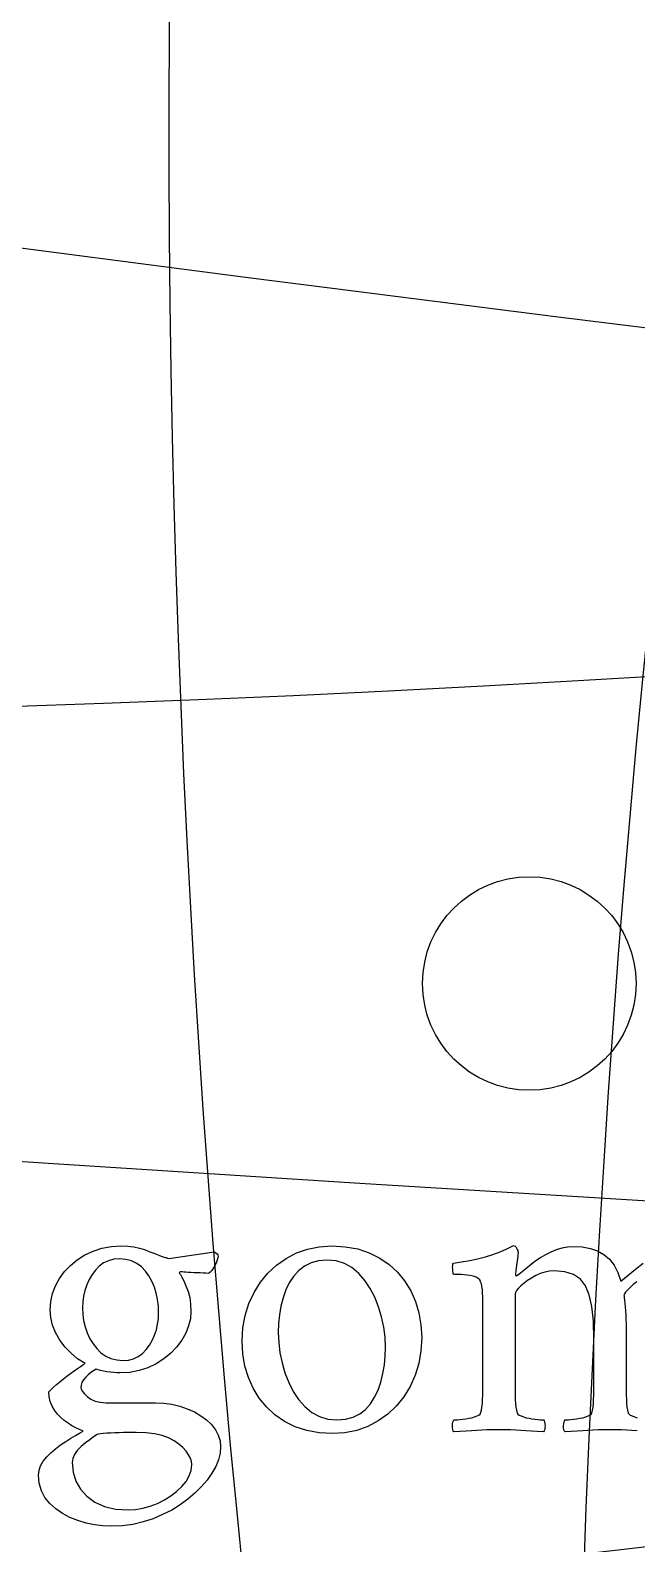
# Model space of a CAD drawing. Header units: millimetres. Extents: x -105 to 105, y -105 to 128.
# Drawn here: x -70.42 to -66.1, y 3.72 to 14.49 of the extents above; entities that cross this region are included whole.
import ezdxf

# ---------------------------------------------------------------- set-up
doc = ezdxf.new("R2010")
doc.units = ezdxf.units.MM
for name, color, linetype in [('ENGRAVE', 7, 'Continuous'), ('ENGRAVE_FINE', 8, 'Continuous'), ('TEXT', 5, 'Continuous')]:
    doc.layers.add(name, color=color, linetype=linetype)

msp = doc.modelspace()

# ---------------------------------------------------------------- linework, layer by layer
at = {"layer": 'ENGRAVE'}
for centre, radius in [((0, 0), 102.9), ((0, 0), 102.9), ((0, 0), 100.1438), ((0, 0), 95.025), ((0, 0), 95.025), ((0, 0), 95.025), ((-66.8629, 7.7043), 0.7602)]:
    msp.add_circle(centre, radius, dxfattribs=at)
for centre, radius, start, end in [((16.7555, 0), 96.4909, 100, 260), ((34.5863, 0), 101.1235, 110, 250), ((0, 547.2272), 538.9136, 260, 280)]:
    msp.add_arc(centre, radius, start, end, dxfattribs=at)
at = {"layer": 'ENGRAVE_FINE'}
for centre, radius, start, end in [((8.3136, 0), 95.388, 95, 265), ((25.4619, 0), 98.3771, 105, 255), ((7.6193, 3.3261), 95.388, 118.583333, 288.583334), ((15.356, 6.7036), 96.4909, 123.583333, 283.583333), ((23.3353, 10.1868), 98.3771, 128.583333, 278.583333), ((31.6976, 13.8374), 101.1235, 133.583333, 273.583333), ((-76.0357, 174.1769), 164.5881, 263.583333, 323.583333), ((-89.9579, 206.0688), 203.7818, 268.583333, 318.583333), ((-111.1567, 254.6295), 261.079, 273.583333, 313.583333), ((-146.8896, 336.4839), 354.6381, 278.583333, 308.583333), ((-218.936, 501.5223), 538.9136, 283.583333, 303.583333), ((-436.2057, 999.2277), 1086.1407, 288.5833333, 298.5833333), ((436.2057, -999.2277), 1086.1407, 108.5833333, 118.5833333), ((0, 367.1484), 354.6381, 255, 285), ((218.936, -501.5223), 538.9136, 103.583333, 123.583333), ((146.8896, -336.4839), 354.6381, 98.583333, 128.583333), ((0, 1090.2896), 1086.1407, 265, 275), ((111.1567, -254.6295), 261.079, 93.583333, 133.583333)]:
    msp.add_arc(centre, radius, start, end, dxfattribs=at)
at = {"layer": 'TEXT'}
for points in [[(-69.5236, 4.7202), (-69.4647, 4.7175), (-69.4075, 4.7095), (-69.352, 4.6961), (-69.2983, 4.6773), (-69.2479, 4.6541), (-69.2025, 4.6275), (-69.1621, 4.5974), (-69.1266, 4.5639), (-69.0978, 4.5277), (-69.0772, 4.4895), (-69.0648, 4.4495), (-69.0607, 4.4075), (-69.0647, 4.3612), (-69.0764, 4.3141), (-69.0961, 4.2662), (-69.1236, 4.2175), (-69.1578, 4.1692), (-69.1975, 4.1225), (-69.2428, 4.0773), (-69.2937, 4.0336), (-69.3494, 3.9927), (-69.4094, 3.9558), (-69.4736, 3.9229), (-69.542, 3.8941), (-69.6134, 3.8706), (-69.6868, 3.8539), (-69.7621, 3.8438), (-69.8393, 3.8405), (-69.8991, 3.8429), (-69.9589, 3.8504), (-70.0186, 3.8629), (-70.0784, 3.8803), (-70.1357, 3.9028), (-70.188, 3.9305), (-70.2353, 3.9634), (-70.2777, 4.0014), (-70.3125, 4.0446), (-70.3374, 4.093), (-70.3524, 4.1465), (-70.3574, 4.2052), (-70.3537, 4.2386), (-70.3428, 4.2711), (-70.3246, 4.3029), (-70.2991, 4.334), (-70.2688, 4.3639), (-70.2363, 4.3922), (-70.2014, 4.419), (-70.1642, 4.4443), (-70.1277, 4.4673), (-70.0945, 4.4872), (-70.0648, 4.5041), (-70.0386, 4.5179), (-70.0649, 4.5282), (-70.0918, 4.5409), (-70.1193, 4.5558), (-70.1474, 4.5731), (-70.1747, 4.5927), (-70.1999, 4.6148), (-70.223, 4.6395), (-70.2439, 4.6666), (-70.2614, 4.696), (-70.2738, 4.7275), (-70.2813, 4.7611), (-70.2838, 4.7968), (-70.2686, 4.8128), (-70.2505, 4.8302), (-70.2295, 4.8489), (-70.2056, 4.8689), (-70.1803, 4.8893), (-70.155, 4.9091), (-70.1298, 4.9284), (-70.1045, 4.947), (-70.0806, 4.9641), (-70.0596, 4.9785), (-70.0415, 4.9901), (-70.0263, 4.9992), (-70.0789, 5.0326), (-70.1263, 5.0716), (-70.1686, 5.1161), (-70.2056, 5.1662), (-70.2358, 5.2194), (-70.2574, 5.2731), (-70.2703, 5.3274), (-70.2746, 5.3823), (-70.2705, 5.441), (-70.2581, 5.4976), (-70.2375, 5.5522), (-70.2087, 5.6046), (-70.1727, 5.6535), (-70.1305, 5.6977), (-70.0822, 5.737), (-70.0278, 5.7716), (-69.9685, 5.7998), (-69.9056, 5.8199), (-69.839, 5.832), (-69.7688, 5.836), (-69.7217, 5.8344), (-69.6784, 5.8295), (-69.6389, 5.8213), (-69.6033, 5.8099), (-69.5713, 5.7976), (-69.5427, 5.7866), (-69.5177, 5.7769), (-69.496, 5.7685), (-69.4771, 5.7618), (-69.4634, 5.7571), (-69.4549, 5.7542), (-69.4516, 5.7532), (-69.4495, 5.7528), (-69.445, 5.7517), (-69.438, 5.7498), (-69.4286, 5.7471), (-69.1067, 5.7931), (-69.0946, 5.7877), (-69.086, 5.7808), (-69.0808, 5.7724), (-69.0791, 5.7624), (-69.0805, 5.7516), (-69.0845, 5.7375), (-69.0912, 5.7202), (-69.1006, 5.6996), (-69.1115, 5.6792), (-69.1228, 5.6624), (-69.1345, 5.6493), (-69.1466, 5.6398), (-69.1655, 5.6412), (-69.1856, 5.6425), (-69.2069, 5.6435), (-69.2293, 5.6444), (-69.2515, 5.6453), (-69.2722, 5.6463), (-69.2914, 5.6476), (-69.309, 5.649), (-69.3238, 5.6503), (-69.3343, 5.6513), (-69.3406, 5.6519), (-69.3427, 5.6521), (-69.3481, 5.6515), (-69.3519, 5.6498), (-69.3542, 5.6469), (-69.355, 5.6429), (-69.3474, 5.6326), (-69.337, 5.6141), (-69.3237, 5.5874), (-69.3075, 5.5524), (-69.2921, 5.5117), (-69.281, 5.4678), (-69.2744, 5.4205), (-69.2722, 5.3701), (-69.2764, 5.3181), (-69.2887, 5.2666), (-69.3093, 5.2154), (-69.3381, 5.1647), (-69.3742, 5.1163), (-69.4163, 5.0723), (-69.4646, 5.0328), (-69.519, 4.9976), (-69.5783, 4.9688), (-69.6412, 4.9482), (-69.7078, 4.9358), (-69.778, 4.9317), (-69.7987, 4.9323), (-69.8209, 4.934), (-69.8447, 4.9369), (-69.87, 4.9409), (-69.8943, 4.9455), (-69.9152, 4.9501), (-69.9326, 4.9547), (-69.9466, 4.9593), (-69.9662, 4.9476), (-69.9853, 4.934), (-70.0038, 4.9185), (-70.0217, 4.9011), (-70.0371, 4.8827), (-70.0481, 4.8643), (-70.0548, 4.8459), (-70.057, 4.8275), (-70.0541, 4.8154), (-70.0455, 4.8007), (-70.0311, 4.7832), (-70.011, 4.7631), (-69.9853, 4.7443), (-69.9543, 4.7309), (-69.9179, 4.7229), (-69.8761, 4.7202)], [(-68.2699, 5.836), (-68.1738, 5.8306), (-68.0848, 5.8145), (-68.0029, 5.7877), (-67.9281, 5.7502), (-67.8608, 5.7034), (-67.8016, 5.649), (-67.7505, 5.5869), (-67.7074, 5.5172), (-67.6732, 5.4411), (-67.6488, 5.3601), (-67.6341, 5.2741), (-67.6292, 5.1831), (-67.6344, 5.0889), (-67.6499, 4.9995), (-67.6758, 4.9149), (-67.712, 4.8352), (-67.7572, 4.7618), (-67.8101, 4.6964), (-67.8706, 4.6392), (-67.9388, 4.5899), (-68.0132, 4.5504), (-68.0921, 4.5221), (-68.1756, 4.5052), (-68.2637, 4.4995), (-68.3587, 4.505), (-68.4473, 4.5213), (-68.5296, 4.5486), (-68.6055, 4.5869), (-68.6741, 4.6344), (-68.7343, 4.6896), (-68.786, 4.7524), (-68.8293, 4.8229), (-68.8635, 4.8996), (-68.8879, 4.9811), (-68.9026, 5.0674), (-68.9075, 5.1585), (-68.9022, 5.2526), (-68.8864, 5.3417), (-68.86, 5.4258), (-68.8232, 5.5049), (-68.7773, 5.5775), (-68.7239, 5.6421), (-68.6631, 5.6986), (-68.5948, 5.7471), (-68.5205, 5.786), (-68.4415, 5.8138), (-68.358, 5.8304), (-68.2699, 5.836)], [(-69.7811, 5.744), (-69.8223, 5.7408), (-69.86, 5.731), (-69.8943, 5.7147), (-69.9251, 5.6919), (-69.9525, 5.6641), (-69.9765, 5.6329), (-69.997, 5.5982), (-70.014, 5.5601), (-70.0275, 5.5199), (-70.037, 5.4789), (-70.0428, 5.4371), (-70.0447, 5.3946), (-70.0426, 5.349), (-70.0363, 5.3041), (-70.0257, 5.2601), (-70.011, 5.2168), (-69.9922, 5.1758), (-69.9696, 5.1386), (-69.9432, 5.1053), (-69.9129, 5.0758), (-69.879, 5.0516), (-69.8416, 5.0344), (-69.8008, 5.0241), (-69.7566, 5.0206), (-69.7168, 5.0238), (-69.6803, 5.0333), (-69.6471, 5.0491), (-69.6171, 5.0712), (-69.5905, 5.0982), (-69.5673, 5.1287), (-69.5475, 5.1626), (-69.5313, 5.1999), (-69.5185, 5.2393), (-69.5094, 5.2792), (-69.504, 5.3198), (-69.5021, 5.3609), (-69.504, 5.4079), (-69.5098, 5.454), (-69.5194, 5.4991), (-69.5328, 5.5432), (-69.55, 5.585), (-69.5711, 5.6229), (-69.596, 5.657), (-69.6247, 5.6873), (-69.6575, 5.7121), (-69.6945, 5.7298), (-69.7357, 5.7405), (-69.7811, 5.744)], [(-68.3036, 5.7348), (-68.3634, 5.7301), (-68.417, 5.7161), (-68.4645, 5.6926), (-68.5059, 5.6597), (-68.5415, 5.6195), (-68.5718, 5.5739), (-68.5967, 5.5229), (-68.6163, 5.4666), (-68.631, 5.4069), (-68.6415, 5.3459), (-68.6479, 5.2836), (-68.65, 5.2199), (-68.647, 5.1478), (-68.6381, 5.0758), (-68.6232, 5.0037), (-68.6025, 4.9317), (-68.5758, 4.8627), (-68.5435, 4.7999), (-68.5053, 4.7432), (-68.4615, 4.6926), (-68.4121, 4.651), (-68.3576, 4.6213), (-68.2979, 4.6035), (-68.2331, 4.5976), (-68.1721, 4.6023), (-68.1178, 4.6164), (-68.0701, 4.6398), (-68.0292, 4.6727), (-67.9943, 4.713), (-67.9645, 4.7589), (-67.9399, 4.8103), (-67.9204, 4.8673), (-67.9057, 4.9275), (-67.8951, 4.9884), (-67.8888, 5.0501), (-67.8867, 5.1126), (-67.8898, 5.1858), (-67.899, 5.2586), (-67.9143, 5.3307), (-67.9358, 5.4022), (-67.963, 5.4705), (-67.9955, 5.5329), (-68.0335, 5.5893), (-68.0768, 5.6398), (-68.1254, 5.6814), (-68.1794, 5.7111), (-68.2388, 5.7289), (-68.3036, 5.7348)], [(-69.6615, 4.5087), (-69.6775, 4.5086), (-69.6979, 4.5083), (-69.7227, 4.5078), (-69.752, 4.5072), (-69.783, 4.5063), (-69.8133, 4.5053), (-69.8428, 4.504), (-69.8715, 4.5026), (-69.8971, 4.5008), (-69.9171, 4.4987), (-69.9316, 4.4962), (-69.9405, 4.4934), (-69.966, 4.4765), (-69.9934, 4.4566), (-70.0227, 4.4336), (-70.0539, 4.4075), (-70.0821, 4.3798), (-70.1022, 4.3516), (-70.1142, 4.3231), (-70.1183, 4.2941), (-70.1117, 4.2251), (-70.0922, 4.1619), (-70.0596, 4.1047), (-70.014, 4.0535), (-69.9566, 4.0113), (-69.8884, 3.9811), (-69.8094, 3.963), (-69.7198, 3.9569), (-69.6677, 3.9598), (-69.6156, 3.9684), (-69.5634, 3.9828), (-69.5113, 4.0029), (-69.4613, 4.0276), (-69.4155, 4.0558), (-69.374, 4.0874), (-69.3366, 4.1225), (-69.3058, 4.1598), (-69.2837, 4.1983), (-69.2705, 4.238), (-69.2661, 4.2788), (-69.2686, 4.3009), (-69.2761, 4.3244), (-69.2885, 4.3492), (-69.306, 4.3754), (-69.3288, 4.4013), (-69.3573, 4.4256), (-69.3916, 4.4481), (-69.4316, 4.4688), (-69.4782, 4.4863), (-69.532, 4.4987), (-69.5931, 4.5062), (-69.6615, 4.5087)]]:
    msp.add_lwpolyline(points, close=True, dxfattribs=at)
for points in [[(-66.0959, 4.5201), (-66.1318, 4.5225), (-66.1675, 4.5245), (-66.2058, 4.5259), (-66.2465, 4.5268), (-66.2897, 4.5271), (-66.3316, 4.5268), (-66.3717, 4.5259), (-66.4098, 4.5245), (-66.446, 4.5225), (-66.4826, 4.5201), (-66.5219, 4.5175), (-66.5638, 4.5147), (-66.6085, 4.5118), (-66.6137, 4.519), (-66.6173, 4.5286), (-66.6191, 4.5405), (-66.6192, 4.5547), (-66.618, 4.5689), (-66.6157, 4.5807), (-66.6126, 4.5903), (-66.6085, 4.5976), (-66.5976, 4.5979), (-66.5836, 4.5987), (-66.5662, 4.6002), (-66.5456, 4.6022), (-66.5237, 4.605), (-66.5023, 4.6087), (-66.4815, 4.6134), (-66.4613, 4.6191), (-66.4437, 4.6254), (-66.4307, 4.6321), (-66.4223, 4.6392), (-66.4184, 4.6466), (-66.413, 4.6664), (-66.4088, 4.6888), (-66.4061, 4.7139), (-66.4046, 4.7417), (-66.404, 4.7714), (-66.4035, 4.8022), (-66.4032, 4.8342), (-66.4031, 4.8673), (-66.4031, 5.1739), (-66.4068, 5.2998), (-66.418, 5.4049), (-66.4367, 5.4891), (-66.4629, 5.5524), (-66.4992, 5.5987), (-66.5483, 5.6318), (-66.6103, 5.6516), (-66.6851, 5.6582), (-66.7186, 5.6561), (-66.7518, 5.6498), (-66.7845, 5.6392), (-66.8169, 5.6245), (-66.8477, 5.6073), (-66.8755, 5.5896), (-66.9005, 5.5713), (-66.9227, 5.5524), (-66.9408, 5.5343), (-66.9537, 5.5183), (-66.9615, 5.5044), (-66.964, 5.4927), (-66.964, 4.8673), (-66.964, 4.8342), (-66.9637, 4.8022), (-66.9632, 4.7714), (-66.9625, 4.7417), (-66.9611, 4.7139), (-66.9583, 4.6888), (-66.9542, 4.6664), (-66.9487, 4.6466), (-66.9436, 4.6392), (-66.9345, 4.6321), (-66.9214, 4.6254), (-66.9043, 4.6191), (-66.8848, 4.6134), (-66.8648, 4.6087), (-66.8442, 4.605), (-66.823, 4.6022), (-66.8031, 4.6002), (-66.7863, 4.5987), (-66.7725, 4.5979), (-66.7617, 4.5976), (-66.7576, 4.5903), (-66.7545, 4.5807), (-66.7523, 4.5689), (-66.751, 4.5547), (-66.7511, 4.5405), (-66.7529, 4.5286), (-66.7565, 4.519), (-66.7617, 4.5118), (-66.8063, 4.5147), (-66.8479, 4.5175), (-66.8867, 4.5201), (-66.9227, 4.5225), (-66.9584, 4.5245), (-66.9966, 4.5259), (-67.0373, 4.5268), (-67.0805, 4.5271), (-67.1225, 4.5268), (-67.1625, 4.5259), (-67.2007, 4.5245), (-67.2369, 4.5225), (-67.2735, 4.5201), (-67.3127, 4.5175), (-67.3547, 4.5147), (-67.3993, 4.5118), (-67.4046, 4.519), (-67.4081, 4.5286), (-67.41, 4.5405), (-67.4101, 4.5547), (-67.4088, 4.5689), (-67.4066, 4.5807), (-67.4034, 4.5903), (-67.3993, 4.5976), (-67.3885, 4.5979), (-67.3744, 4.5987), (-67.3571, 4.6002), (-67.3365, 4.6022), (-67.3145, 4.605), (-67.2932, 4.6087), (-67.2724, 4.6134), (-67.2522, 4.6191), (-67.2346, 4.6254), (-67.2215, 4.6321), (-67.2131, 4.6392), (-67.2093, 4.6466), (-67.2038, 4.6664), (-67.1997, 4.6888), (-67.1969, 4.7139), (-67.1955, 4.7417), (-67.1948, 4.7714), (-67.1943, 4.8022), (-67.194, 4.8342), (-67.1939, 4.8673), (-67.1939, 5.413), (-67.194, 5.4298), (-67.1943, 5.4498), (-67.1948, 5.4727), (-67.1955, 5.4988), (-67.1969, 5.5247), (-67.1997, 5.5471), (-67.2038, 5.566), (-67.2093, 5.5816), (-67.216, 5.5943), (-67.2269, 5.6049), (-67.242, 5.6135), (-67.2614, 5.6199), (-67.2828, 5.6247), (-67.3043, 5.6283), (-67.3258, 5.6308), (-67.3472, 5.6321), (-67.3668, 5.6328), (-67.3825, 5.6333), (-67.3943, 5.6336), (-67.4024, 5.6337), (-67.4039, 5.6383), (-67.4055, 5.6459), (-67.407, 5.6567), (-67.4085, 5.6705), (-67.4093, 5.6846), (-67.4085, 5.6965), (-67.4062, 5.7061), (-67.4024, 5.7134), (-67.3445, 5.722), (-67.2874, 5.7325), (-67.2311, 5.745), (-67.1756, 5.7594), (-67.1217, 5.7758), (-67.0706, 5.7946), (-67.0221, 5.8157), (-66.9763, 5.839), (-66.9703, 5.8379), (-66.9644, 5.8345), (-66.9588, 5.8287), (-66.9533, 5.8207), (-66.9486, 5.8118), (-66.9453, 5.8038), (-66.9433, 5.7965), (-66.9426, 5.79), (-66.9429, 5.7839), (-66.9437, 5.7747), (-66.9452, 5.7624), (-66.9472, 5.7471), (-66.9495, 5.7302), (-66.9518, 5.7134), (-66.9541, 5.6965), (-66.9564, 5.6797), (-66.9584, 5.6641), (-66.9598, 5.6513), (-66.9607, 5.6411), (-66.961, 5.6337), (-66.9606, 5.6283), (-66.9594, 5.6245), (-66.9575, 5.6222), (-66.9549, 5.6214), (-66.9531, 5.6218), (-66.951, 5.6229), (-66.9485, 5.6249), (-66.9457, 5.6275), (-66.9257, 5.6453), (-66.9027, 5.6647), (-66.8767, 5.6859), (-66.8476, 5.7088), (-66.8159, 5.732), (-66.782, 5.754), (-66.7461, 5.7749), (-66.7081, 5.7946), (-66.6689, 5.8114), (-66.6295, 5.8233), (-66.59, 5.8305), (-66.5502, 5.8329), (-66.5502, 5.8329), (-66.486, 5.8294), (-66.428, 5.8187), (-66.3764, 5.801), (-66.3311, 5.7762), (-66.2919, 5.743), (-66.2586, 5.7), (-66.2313, 5.6472), (-66.21, 5.5846), (-66.1597, 5.6285), (-66.1069, 5.6712), (-66.0516, 5.7128)], [(-66.0966, 5.5808), (-66.1226, 5.5607), (-66.1456, 5.5402), (-66.1644, 5.5213), (-66.1778, 5.5061), (-66.1858, 5.4945), (-66.1885, 5.4865), (-66.1884, 5.4843), (-66.1881, 5.4808), (-66.1877, 5.4759), (-66.187, 5.4697), (-66.1863, 5.4633), (-66.1858, 5.4578), (-66.1856, 5.4533), (-66.1855, 5.4498), (-66.1826, 5.427), (-66.1801, 5.4015), (-66.178, 5.3733), (-66.1763, 5.3425), (-66.1749, 5.3116), (-66.174, 5.2835), (-66.1734, 5.258), (-66.1732, 5.2352), (-66.1732, 4.8673), (-66.1731, 4.8342), (-66.1728, 4.8022), (-66.1723, 4.7714), (-66.1717, 4.7417), (-66.1702, 4.7139), (-66.1674, 4.6888), (-66.1633, 4.6664), (-66.1579, 4.6466), (-66.1528, 4.6392), (-66.1437, 4.6321), (-66.1306, 4.6254), (-66.1134, 4.6191), (-66.094, 4.6134)]]:
    msp.add_lwpolyline(points, dxfattribs=at)

doc.saveas('drawing.dxf')
